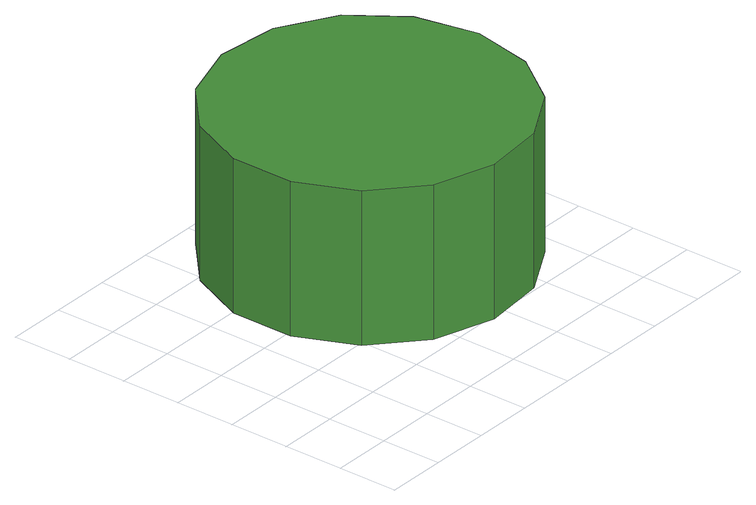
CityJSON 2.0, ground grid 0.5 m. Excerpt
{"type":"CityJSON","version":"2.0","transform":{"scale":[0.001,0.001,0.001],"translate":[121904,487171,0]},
"CityObjects":{
"tree1":{"type":"SolitaryVegetationObject","attributes":{"function":"something"},"geometry":[{"type":"MultiSurface","lod":"1","boundaries":[[[0,1,2,3,4,5,6,7,8,9,10,11,12,13,14]],[[15,16,17,18,19,20,21,22,23,24,25,26,27,28,29]],[[0,29,28,1]],[[1,28,27,2]],[[2,27,26,3]],[[3,26,25,4]],[[4,25,24,5]],[[5,24,23,6]],[[6,23,22,7]],[[7,22,21,8]],[[8,21,20,9]],[[9,20,19,10]],[[10,19,18,11]],[[11,18,17,12]],[[12,17,16,13]],[[13,16,15,14]],[[14,15,29,0]]]}]}
},
"vertices":[
[3261,1727,2257],[3152,2242,2257],[2842,2668,2257],[2386,2931,2257],[1862,2986,2257],[1361,2824,2257],[970,2471,2257],[756,1990,2257],[756,1463,2257],[970,982,2257],[1361,630,2257],[1862,467,2257],[2386,522,2257],[2842,786,2257],[3152,1212,2257],[3152,1212,967],[2842,786,967],[2386,522,967],[1862,467,967],[1361,630,967],[970,982,967],[756,1463,967],[756,1990,967],[970,2471,967],[1361,2824,967],[1862,2986,967],[2386,2931,967],[2842,2668,967],[3152,2242,967],[3261,1727,967]
]}
